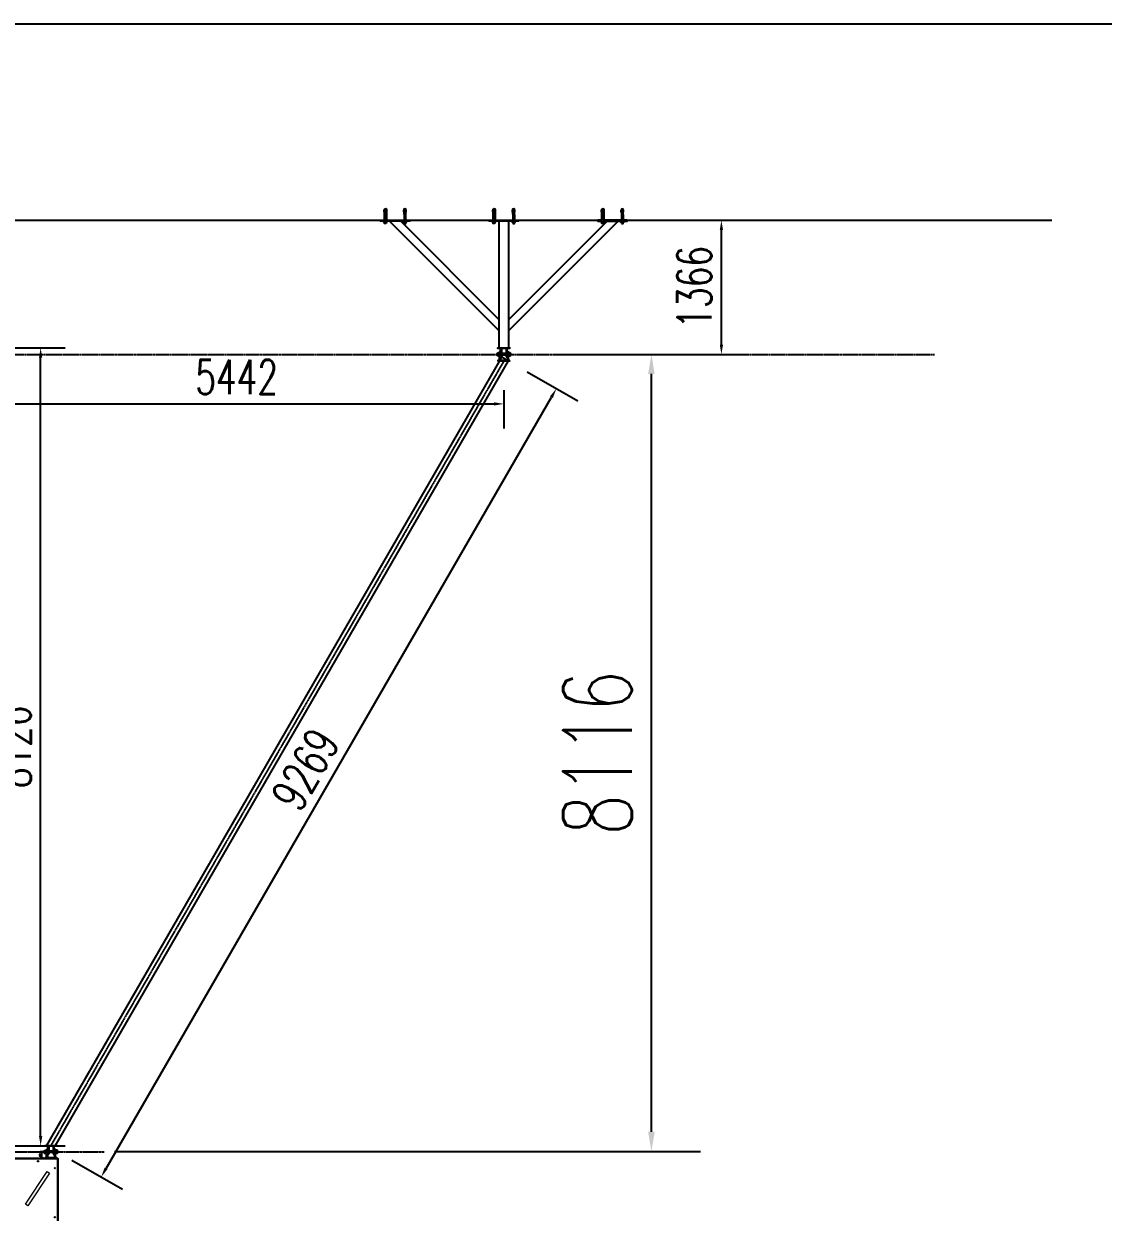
# Model space of a CAD drawing. Header units: millimetres. Extents: x -1690391 to -1305911, y 1095385 to 1536160.
# Drawn here: x -1614728 to -1603739, y 1208618 to 1220719 of the extents above; entities that cross this region are included whole.
import ezdxf

# ---------------------------------------------------------------- set-up
doc = ezdxf.new("R2010")
doc.units = ezdxf.units.MM
doc.header["$LTSCALE"] = 10
doc.linetypes.add('ACAD_ISO03W100', pattern=[30, 12, -18])
doc.linetypes.add('DOTE', pattern=[2.42, 2, -0.2, 0.02, -0.2])
doc.layers.get('0').update_dxf_attribs({"linetype": 'CONTINUOUS'})
doc.layers.get('DEFPOINTS').update_dxf_attribs({"linetype": 'CONTINUOUS'})
for name, color, linetype in [('DOTE', 1, 'CONTINUOUS'), ('PUB_DIM', 3, 'CONTINUOUS'), ('W-_ANTICOLLISION防撞措施', 6, 'CONTINUOUS'), ('W-float bowl浮筒', 253, 'CONTINUOUS'), ('W-FLOAT_BOWL浮筒', 253, 'CONTINUOUS'), ('W-MOUNTING固定方式', 5, 'CONTINUOUS'), ('W-STEEL_FRAME钢架', 3, 'CONTINUOUS')]:
    doc.layers.add(name, color=color, linetype=linetype)
doc.styles.add('STANDARD_T3', font='simplex.shx', dxfattribs={"width": 0.7, "bigfont": 'gbcbig.shx'})
doc.dimstyles.new('W&&100', dxfattribs={"dimtxt": 350, "dimasz": 100, "dimexe": 250, "dimexo": 300, "dimgap": 100, "dimtad": 1, "dimdec": 0, "dimzin": 0, "dimdsep": 46, "dimtxsty": 'STANDARD_T3', "dimcen": 0.09, "dimclrd": 1, "dimclre": 1, "dimclrt": 7, "dimazin": 2, "dimtfac": 1, "dimtdec": 0, "dimtix": 1, "dimtmove": 2, "dimatfit": 3, "dimfxl": 100, "dimtolj": 1, "dimtzin": 0, "dimarcsym": 0})
doc.dimstyles.new('W&&200', dxfattribs={"dimtxt": 700, "dimasz": 200, "dimexe": 500, "dimexo": 600, "dimgap": 200, "dimtad": 1, "dimdec": 0, "dimzin": 0, "dimdsep": 46, "dimtxsty": 'STANDARD_T3', "dimcen": 0.09, "dimclrd": 1, "dimclre": 1, "dimclrt": 7, "dimazin": 2, "dimtfac": 1, "dimtdec": 0, "dimtix": 1, "dimtmove": 2, "dimatfit": 3, "dimfxl": 100, "dimtolj": 1, "dimtzin": 0, "dimarcsym": 0})
doc.dimstyles.new('W&&5', dxfattribs={"dimtxt": 17.5, "dimasz": 5, "dimexe": 12.5, "dimexo": 15, "dimgap": 5, "dimtad": 1, "dimdec": 0, "dimzin": 0, "dimdsep": 46, "dimtxsty": 'STANDARD_T3', "dimcen": 0.09, "dimclrd": 1, "dimclre": 1, "dimclrt": 7, "dimazin": 2, "dimtfac": 1, "dimtdec": 0, "dimtix": 1, "dimtmove": 2, "dimatfit": 3, "dimfxl": 100, "dimtolj": 1, "dimtzin": 0, "dimarcsym": 0})

# ---------------------------------------------------------------- blocks, each defined once
blk = doc.blocks.new('*D309')
at = {"layer": 'DEFPOINTS', "color": 0, "transparency": 16777216}
for p in [(-1615282, 1217419), (-1614556, 1217419, 0), (-1615282, 1209293, 0)]:
    blk.add_point(p, dxfattribs=at)
at = {"layer": 'W-STEEL_FRAME钢架', "color": 1, "lineweight": -2, "transparency": 16777216}
for p, q in [((-1614982, 1217419, 0), (-1614306, 1217419, 0)), ((-1614556, 1209393, 0), (-1614556, 1217319, 0)), ((-1614982, 1209293, 0), (-1614306, 1209293, 0))]:
    blk.add_line(p, q, dxfattribs=at)
at = {"layer": 'W-STEEL_FRAME钢架', "color": 1, "transparency": 16777216}
for points in [[(-1614573, 1217319, 0), (-1614540, 1217319, 0), (-1614556, 1217419, 0)], [(-1614573, 1209393, 0), (-1614540, 1209393, 0), (-1614556, 1209293, 0)]]:
    blk.add_solid(points, dxfattribs=at)
at = {"layer": 'W-STEEL_FRAME钢架', "color": 7, "transparency": 16777216, "insert": (-1614831, 1213356, 0), "char_height": 350, "attachment_point": 5, "rotation": 90, "style": 'STANDARD_T3'}
blk.add_mtext('\\A1;8126', dxfattribs=at)
blk = doc.blocks.new('*D300')
at = {"layer": 'DEFPOINTS', "color": 0, "transparency": 16777216}
for p in [(-1609798, 1217353, 0), (-1608338, 1217353), (-1614403, 1209237, 0)]:
    blk.add_point(p, dxfattribs=at)
at = {"layer": 'W-MOUNTING固定方式', "color": 1, "lineweight": -2, "transparency": 16777216}
for p, q in [((-1609198, 1217353), (-1607838, 1217353)), ((-1608338, 1209437), (-1608338, 1217153)), ((-1613803, 1209237), (-1607838, 1209237))]:
    blk.add_line(p, q, dxfattribs=at)
at = {"layer": 'W-MOUNTING固定方式', "color": 1, "transparency": 16777216}
for points in [[(-1608372, 1217153), (-1608305, 1217153), (-1608338, 1217353)], [(-1608372, 1209437), (-1608305, 1209437), (-1608338, 1209237)]]:
    blk.add_solid(points, dxfattribs=at)
at = {"layer": 'W-MOUNTING固定方式', "color": 7, "transparency": 16777216, "insert": (-1608888, 1213295), "char_height": 700, "attachment_point": 5, "rotation": 90, "style": 'STANDARD_T3'}
blk.add_mtext('\\A1;8116', dxfattribs=at)
blk = doc.blocks.new('*D307')
at = {"layer": 'DEFPOINTS', "color": 0, "transparency": 16777216}
for p in [(-1615282, 1217279), (-1609840, 1217289, 0), (-1609840, 1216848)]:
    blk.add_point(p, dxfattribs=at)
at = {"layer": 'W-STEEL_FRAME钢架', "color": 1, "lineweight": -2, "transparency": 16777216}
for p, q in [((-1615282, 1216979), (-1615282, 1216598)), ((-1609840, 1216989), (-1609840, 1216598)), ((-1615182, 1216848), (-1609940, 1216848))]:
    blk.add_line(p, q, dxfattribs=at)
at = {"layer": 'W-STEEL_FRAME钢架', "color": 1, "transparency": 16777216}
for points in [[(-1615182, 1216865), (-1615182, 1216832), (-1615282, 1216848)], [(-1609940, 1216865), (-1609940, 1216832), (-1609840, 1216848)]]:
    blk.add_solid(points, dxfattribs=at)
at = {"layer": 'W-STEEL_FRAME钢架', "color": 7, "transparency": 16777216, "insert": (-1612561, 1217123), "char_height": 350, "attachment_point": 5, "style": 'STANDARD_T3'}
blk.add_mtext('\\A1;5442', dxfattribs=at)
blk = doc.blocks.new('*D301')
at = {"layer": 'DEFPOINTS', "color": 0, "transparency": 16777216}
for p in [(-1607997, 1218719), (-1607626, 1218719), (-1608163, 1217352, 0)]:
    blk.add_point(p, dxfattribs=at)
at = {"layer": 'W-STEEL_FRAME钢架', "color": 1, "lineweight": -2, "transparency": 16777216}
for p, q in [((-1607697, 1218719), (-1607376, 1218719)), ((-1607626, 1217452), (-1607626, 1218619)), ((-1607863, 1217352), (-1607376, 1217352))]:
    blk.add_line(p, q, dxfattribs=at)
at = {"layer": 'W-STEEL_FRAME钢架', "color": 1, "transparency": 16777216}
for points in [[(-1607642, 1218619), (-1607609, 1218619), (-1607626, 1218719)], [(-1607642, 1217452), (-1607609, 1217452), (-1607626, 1217352)]]:
    blk.add_solid(points, dxfattribs=at)
at = {"layer": 'W-STEEL_FRAME钢架', "color": 7, "transparency": 16777216, "insert": (-1607901, 1218036), "char_height": 350, "attachment_point": 5, "rotation": 90, "style": 'STANDARD_T3'}
blk.add_mtext('\\A1;1366', dxfattribs=at)
blk = doc.blocks.new('M16膨胀螺栓')
at = {"layer": 'PUB_DIM'}
for p, q in [((-12, 12), (-16, 10)), ((-12, 12), (-8, 10)), ((-12, 12), (12, 12)), ((-8, 10), (0, 12)), ((0, 12), (8, 10)), ((12, 12), (8, 10)), ((12, 12), (16, 10)), ((-8, -84), (-12, -103)), ((-12, -103), (-12, -112)), ((-12, -112), (12, -112)), ((-10, -112), (-10, -112)), ((-5, -117), (5, -117)), ((-2, -107), (-4, -112)), ((-1, -84), (-2, -107)), ((1, -84), (2, -107)), ((2, -107), (4, -112)), ((8, -84), (12, -103)), ((10, -112), (10, -112)), ((12, -103), (12, -112)), ((0, -128), (-10, -123)), ((0, -128), (10, -123))]:
    blk.add_line(p, q, dxfattribs=at)
for points in [[(-16, 10), (16, 10), (16, 0), (-16, 0)], [(-8, 22), (8, 22), (8, -73), (-8, -73)], [(-10, -18), (10, -18), (10, -123), (-10, -123)], [(-8, -79), (8, -79), (8, -84), (-8, -84)]]:
    blk.add_lwpolyline(points, close=True, dxfattribs=at)
for centre, start, end in [((-5, -112), 180, 270), ((5, -112), 270, 0)]:
    blk.add_arc(centre, 5, start, end, dxfattribs=at)
blk = doc.blocks.new('*D302')
at = {"layer": 'DEFPOINTS', "color": 0, "transparency": 16777216}
for p in [(-1614497, 1209233), (-1614549, 1209167), (-1614511, 1209167)]:
    blk.add_point(p, dxfattribs=at)
at = {"layer": 'W-STEEL_FRAME钢架', "color": 1, "lineweight": -2, "transparency": 16777216}
for p, q in [((-1614512, 1209233), (-1614561, 1209233)), ((-1614549, 1209228), (-1614549, 1209172)), ((-1614526, 1209167), (-1614561, 1209167))]:
    blk.add_line(p, q, dxfattribs=at)
at = {"layer": 'W-STEEL_FRAME钢架', "color": 1, "transparency": 16777216}
for points in [[(-1614550, 1209228), (-1614548, 1209228), (-1614549, 1209233)], [(-1614550, 1209172), (-1614548, 1209172), (-1614549, 1209167)]]:
    blk.add_solid(points, dxfattribs=at)
at = {"layer": 'W-STEEL_FRAME钢架', "color": 7, "transparency": 16777216, "insert": (-1614563, 1209200), "char_height": 17.5, "attachment_point": 5, "rotation": 90, "style": 'STANDARD_T3'}
blk.add_mtext('\\A1;66', dxfattribs=at)
blk = doc.blocks.new('*D306')
at = {"layer": 'DEFPOINTS', "color": 0, "transparency": 16777216}
for p in [(-1609863, 1217326, 0), (-1609306, 1217004), (-1614498, 1209299, 0)]:
    blk.add_point(p, dxfattribs=at)
at = {"layer": 'W-STEEL_FRAME钢架', "color": 1, "lineweight": -2, "transparency": 16777216}
for p, q in [((-1609603, 1217176), (-1609089, 1216879)), ((-1613890, 1209064), (-1609356, 1216917)), ((-1614238, 1209149), (-1613724, 1208852))]:
    blk.add_line(p, q, dxfattribs=at)
at = {"layer": 'W-STEEL_FRAME钢架', "color": 1, "transparency": 16777216}
for points in [[(-1609370, 1216926), (-1609341, 1216909), (-1609306, 1217004)], [(-1613905, 1209072), (-1613876, 1209055), (-1613940, 1208977)]]:
    blk.add_solid(points, dxfattribs=at)
at = {"layer": 'W-STEEL_FRAME钢架', "color": 7, "transparency": 16777216, "insert": (-1611861, 1213128), "char_height": 350, "attachment_point": 5, "rotation": 60, "style": 'STANDARD_T3'}
blk.add_mtext('\\A1;9269', dxfattribs=at)
blk = doc.blocks.new('$matou$00000145')
at = {"layer": 'W-float bowl浮筒', "lineweight": 0}
for p, q in [((-600, -375), (-600, 375)), ((-575, 400), (575, 400)), ((-507, 370), (-493, 370)), ((-500, 377), (-500, 363)), ((-7, 370), (7, 370)), ((0, 377), (0, 363)), ((493, 370), (507, 370)), ((500, 377), (500, 363)), ((600, 375), (600, -375)), ((-577, 200), (-563, 200)), ((-570, 207), (-570, 193)), ((563, 200), (577, 200)), ((570, 207), (570, 193)), ((-577, -200), (-563, -200)), ((-570, -193), (-570, -207)), ((563, -200), (577, -200)), ((570, -193), (570, -207)), ((-500, -377), (-500, -363)), ((0, -377), (0, -363)), ((500, -377), (500, -363)), ((575, -400), (-575, -400)), ((-507, -370), (-493, -370)), ((-7, -370), (7, -370)), ((493, -370), (507, -370))]:
    blk.add_line(p, q, dxfattribs=at)
at = {"layer": 'W-float bowl浮筒', "lineweight": 0, "ltscale": 100}
for points in [[(-450, 316), (-117, 95), (-133, 70), (-467, 291)], [(450, 316), (117, 95), (133, 70), (467, 291)], [(-450, -316), (-117, -95), (-133, -70), (-467, -291)], [(450, -316), (117, -95), (133, -70), (467, -291)]]:
    blk.add_lwpolyline(points, close=True, dxfattribs=at)
at = {"layer": 'W-float bowl浮筒', "lineweight": 0}
for centre in [(-500, 370), (0, 370), (500, 370), (-570, 200), (570, 200), (-570, -200), (570, -200), (-500, -370), (0, -370), (500, -370)]:
    blk.add_circle(centre, 7, dxfattribs=at)
for centre, start, end in [((-575, 375), 90, 180), ((575, 375), 0, 90), ((-575, -375), 180, 270), ((575, -375), 270, 0)]:
    blk.add_arc(centre, 25, start, end, dxfattribs=at)
blk = doc.blocks.new('*U337')
at = {"layer": 'W-STEEL_FRAME钢架'}
blk.add_blockref('$matou$00000145', (0, 0), dxfattribs=at)
blk = doc.blocks.new('*U338')
at = {"layer": 'W-FLOAT_BOWL浮筒', "color": 0, "linetype": 'ByBlock', "lineweight": -2, "transparency": 16777216}
for p in [(0, 2200), (2200, 2200), (4400, 2200), (6600, 2200), (8800, 2200), (0, 1100), (2200, 1100), (4400, 1100), (6600, 1100), (8800, 1100), (0, 0), (2200, 0), (4400, 0), (6600, 0), (8800, 0)]:
    blk.add_blockref('*U337', p, dxfattribs=at)

msp = doc.modelspace()

# ---------------------------------------------------------------- linework, layer by layer
at = {"color": 4}
for p, q in [((-1609907.6, 1217351.6, 0), (-1609912.9, 1217351.6, 0)), ((-1609911.6, 1217359.6, 0), (-1609907.6, 1217359.6, 0)), ((-1609907.6, 1217343.6, 0), (-1609911.6, 1217343.6, 0)), ((-1614518.9, 1209232.6, 0), (-1614524.2, 1209232.6, 0)), ((-1614522.9, 1209240.6, 0), (-1614518.9, 1209240.6, 0)), ((-1614518.9, 1209224.6, 0), (-1614522.9, 1209224.6, 0))]:
    msp.add_line(p, q, dxfattribs=at)
for p, q in [((-1609895.6, 1217359, 0), (-1609904.9, 1217359, 0)), ((-1609904.9, 1217344.3, 0), (-1609895.6, 1217344.3, 0)), ((-1609890.2, 1217356.1, 0), (-1609895.6, 1217351.6, 0)), ((-1609890.2, 1217353, 0), (-1609895.6, 1217348.6, 0)), ((-1609790.1, 1217356.8, 0), (-1609784.7, 1217352.4, 0)), ((-1609790.1, 1217353.7, 0), (-1609784.7, 1217349.3, 0)), ((-1609784.7, 1217359.7, 0), (-1609775.4, 1217359.7, 0)), ((-1609775.4, 1217345, 0), (-1609784.7, 1217345, 0)), ((-1609772.7, 1217361.7, 0), (-1609772.7, 1217343, 0)), ((-1614506.9, 1209240, 0), (-1614516.2, 1209240, 0)), ((-1614516.2, 1209225.3, 0), (-1614506.9, 1209225.3, 0)), ((-1614501.5, 1209237.1, 0), (-1614506.9, 1209232.6, 0)), ((-1614501.5, 1209234, 0), (-1614506.9, 1209229.6, 0)), ((-1614401.4, 1209237.8, 0), (-1614396, 1209233.3, 0)), ((-1614401.4, 1209234.7, 0), (-1614396, 1209230.3, 0)), ((-1614396, 1209240.7, 0), (-1614386.7, 1209240.7, 0)), ((-1614386.7, 1209226, 0), (-1614396, 1209226, 0)), ((-1614384, 1209242.7, 0), (-1614384, 1209224, 0))]:
    msp.add_line(p, q)
at = {"color": 6, "linetype": 'ACAD_ISO03W100'}
for p, q in [((-1609794.1, 1217360.3, 0), (-1609886.2, 1217360.3, 0)), ((-1609794.1, 1217344.3, 0), (-1609886.2, 1217344.3, 0)), ((-1614405.4, 1209241.3, 0), (-1614497.5, 1209241.3, 0)), ((-1614405.4, 1209225.3, 0), (-1614497.5, 1209225.3, 0))]:
    msp.add_line(p, q, dxfattribs=at)
at = {"color": 2}
for p, q in [((-1609807.4, 1217352.3, 0), (-1609794.1, 1217352.3, 0)), ((-1614418.7, 1209233.3, 0), (-1614405.4, 1209233.3, 0))]:
    msp.add_line(p, q, dxfattribs=at)
for points in [[(-1627640.6, 1220718.8), (-1600183.5, 1220718.8)], [(-1627640.6, 1218718.8), (-1604262, 1218718.8)]]:
    msp.add_lwpolyline(points)
at = {"elevation": 0}
for points in [[(-1609912.9, 1217358.3), (-1609910.2, 1217361), (-1609910.2, 1217342.3), (-1609912.9, 1217345)], [(-1609907.6, 1217363), (-1609907.6, 1217359), (-1609907.6, 1217344.3), (-1609907.6, 1217340.3)], [(-1609780.2, 1217411.9), (-1609900.2, 1217411.9), (-1609900.2, 1217417.9), (-1609780.2, 1217417.9)], [(-1609876.2, 1217291.9), (-1609886.2, 1217292), (-1609886.2, 1217377), (-1609876.2, 1217376.9)], [(-1609863.2, 1217326.9), (-1609873.2, 1217326.9), (-1609873.2, 1217411.9), (-1609863.2, 1217411.9)], [(-1609817.1, 1217326.9), (-1609807.1, 1217327), (-1609807.1, 1217412), (-1609817.1, 1217411.9)], [(-1609804.1, 1217291.9), (-1609794.1, 1217292), (-1609794.1, 1217377), (-1609804.1, 1217376.9)], [(-1609772.7, 1217363.7), (-1609772.7, 1217359.7), (-1609772.7, 1217345), (-1609772.7, 1217341)], [(-1609780.2, 1217291.9), (-1609900.2, 1217291.9), (-1609900.2, 1217285.9), (-1609780.2, 1217285.9)], [(-1614524.2, 1209239.3), (-1614521.5, 1209242), (-1614521.5, 1209223.3), (-1614524.2, 1209226)], [(-1614518.9, 1209244), (-1614518.9, 1209240), (-1614518.9, 1209225.3), (-1614518.9, 1209221.3)], [(-1614391.5, 1209292.9), (-1614511.5, 1209292.9), (-1614511.5, 1209298.9), (-1614391.5, 1209298.9)], [(-1614487.5, 1209172.9), (-1614497.5, 1209173), (-1614497.5, 1209258), (-1614487.5, 1209257.9)], [(-1614474.5, 1209207.9), (-1614484.5, 1209207.9), (-1614484.5, 1209292.9), (-1614474.5, 1209292.9)], [(-1614428.4, 1209207.9), (-1614418.4, 1209208), (-1614418.4, 1209293), (-1614428.4, 1209292.9)], [(-1614415.4, 1209172.9), (-1614405.4, 1209173), (-1614405.4, 1209258), (-1614415.4, 1209257.9)], [(-1614384, 1209244.7), (-1614384, 1209240.7), (-1614384, 1209226), (-1614384, 1209222)], [(-1614391.5, 1209172.9), (-1614511.5, 1209172.9), (-1614511.5, 1209166.9), (-1614391.5, 1209166.9)]]:
    msp.add_lwpolyline(points, close=True, dxfattribs=at)
for points in [[(-1609910.2, 1217361), (-1609907.6, 1217361), (-1609907.6, 1217342.3), (-1609910.2, 1217342.3)], [(-1609890.2, 1217333.6), (-1609890.2, 1217371), (-1609886.2, 1217371), (-1609886.2, 1217333.6), (-1609890.2, 1217333.6), (-1609890.2, 1217335)], [(-1609790.1, 1217334.4), (-1609790.1, 1217371.7), (-1609794.1, 1217371.7), (-1609794.1, 1217334.4), (-1609790.1, 1217334.4), (-1609790.1, 1217335.7)], [(-1614521.5, 1209242), (-1614518.9, 1209242), (-1614518.9, 1209223.3), (-1614521.5, 1209223.3)], [(-1614501.5, 1209214.6), (-1614501.5, 1209252), (-1614497.5, 1209252), (-1614497.5, 1209214.6), (-1614501.5, 1209214.6), (-1614501.5, 1209216)], [(-1614401.4, 1209215.3), (-1614401.4, 1209252.7), (-1614405.4, 1209252.7), (-1614405.4, 1209215.3), (-1614401.4, 1209215.3), (-1614401.4, 1209216.7)]]:
    msp.add_lwpolyline(points, dxfattribs=at)
for points in [[(-1609904.9, 1217367), (-1609895.6, 1217367), (-1609895.6, 1217365.6), (-1609890.2, 1217365.6), (-1609890.2, 1217337.6), (-1609895.6, 1217337.6), (-1609895.6, 1217365.6), (-1609895.6, 1217336.3), (-1609904.9, 1217336.3, -0.6666667), (-1609904.9, 1217344.3, -0.3636364), (-1609904.9, 1217359, -0.6666667)], [(-1609775.4, 1217367.7), (-1609784.7, 1217367.7), (-1609784.7, 1217366.4), (-1609790.1, 1217366.4), (-1609790.1, 1217338.4), (-1609784.7, 1217338.4), (-1609784.7, 1217366.4), (-1609784.7, 1217337), (-1609775.4, 1217337, 0.6666667), (-1609775.4, 1217345, 0.3636364), (-1609775.4, 1217359.7, 0.6666667)], [(-1614516.2, 1209248), (-1614506.9, 1209248), (-1614506.9, 1209246.6), (-1614501.5, 1209246.6), (-1614501.5, 1209218.6), (-1614506.9, 1209218.6), (-1614506.9, 1209246.6), (-1614506.9, 1209217.3), (-1614516.2, 1209217.3, -0.6666667), (-1614516.2, 1209225.3, -0.3636364), (-1614516.2, 1209240, -0.6666667)], [(-1614386.7, 1209248.7), (-1614396, 1209248.7), (-1614396, 1209247.3), (-1614401.4, 1209247.3), (-1614401.4, 1209219.3), (-1614396, 1209219.3), (-1614396, 1209247.3), (-1614396, 1209218), (-1614386.7, 1209218, 0.6666667), (-1614386.7, 1209226, 0.3636364), (-1614386.7, 1209240.7, 0.6666667)]]:
    msp.add_lwpolyline(points, format="xyb", close=True, dxfattribs=at)
at = {"layer": 'DOTE', "linetype": 'DOTE'}
for p, q in [((-1622148.2, 1217352.4, 0), (-1605456.5, 1217352.4, 0)), ((-1617543.5, 1209232.9), (-1613911, 1209232.9))]:
    msp.add_line(p, q, dxfattribs=at)
at = {"layer": 'DOTE', "linetype": 'DOTE', "ltscale": 0.02}
for p, q in [((-1609858, 1217335, 0), (-1614469.3, 1209348, 0)), ((-1609840.2, 1217285.9, 0), (-1614451.5, 1209298.9, 0))]:
    msp.add_line(p, q, dxfattribs=at)
at = {"layer": 'W-_ANTICOLLISION防撞措施', "flags": 128}
msp.add_lwpolyline([(-1627381.8, 1205167.1), (-1617381.8, 1205167.1), (-1617381.8, 1209166.9), (-1614381.8, 1209166.9), (-1614381.8, 1205167.1), (-1604381.8, 1205167.1), (-1604381.8, 1203167.1), (-1614381.8, 1203167.1), (-1614381.8, 1193167.1), (-1604381.8, 1193167.1), (-1604381.8, 1191167.1), (-1614381.8, 1191167.1), (-1614381.8, 1181166.9), (-1604381.8, 1181166.9), (-1604381.8, 1179166.9), (-1627381.8, 1179166.9), (-1627381.8, 1181166.9), (-1617381.8, 1181166.9), (-1617381.8, 1191167.1), (-1627381.8, 1191167.1), (-1627381.8, 1193167.1), (-1617381.8, 1193167.1), (-1617381.8, 1203167.1), (-1627381.8, 1203167.1)], close=True, dxfattribs=at)
at = {"layer": 'W-MOUNTING固定方式'}
msp.add_line((-1609783.6, 1218708.7, 0), (-1609896.8, 1218708.7, 0), dxfattribs=at)
at = {"layer": 'W-MOUNTING固定方式', "elevation": 0}
for points in [[(-1609790.2, 1218708.7), (-1609890.2, 1218708.7), (-1609890.2, 1217417.9), (-1609790.2, 1217417.9)], [(-1609794, 1217285.9), (-1609886.4, 1217285.9), (-1614497.7, 1209298.9), (-1614405.3, 1209298.9)]]:
    msp.add_lwpolyline(points, close=True, dxfattribs=at)
at = {"layer": 'W-STEEL_FRAME钢架'}
msp.add_line((-1609794, 1217285.9, 0), (-1609863.3, 1217325.9, 0), dxfattribs=at)
at = {"layer": 'W-STEEL_FRAME钢架', "elevation": 0}
for points in [[(-1611096.8, 1218718.7), (-1610796.8, 1218718.7), (-1610796.8, 1218708.7), (-1611096.8, 1218708.7)], [(-1609990.2, 1218718.7), (-1609690.2, 1218718.7), (-1609690.2, 1218708.7), (-1609990.2, 1218708.7)], [(-1608583.6, 1218718.7), (-1608883.6, 1218718.7), (-1608883.6, 1218708.7), (-1608583.6, 1218708.7)], [(-1609886.2, 1217360.3), (-1609794.1, 1217360.3), (-1609794.1, 1217344.3), (-1609886.2, 1217344.3)], [(-1614497.5, 1209241.3), (-1614405.4, 1209241.3), (-1614405.4, 1209225.3), (-1614497.5, 1209225.3)]]:
    msp.add_lwpolyline(points, close=True, dxfattribs=at)
for points in [[(-1609890.2, 1217708.7), (-1610890.2, 1218708.7), (-1611003.3, 1218708.7), (-1609890.2, 1217595.6)], [(-1609790.2, 1217708.7), (-1608790.2, 1218708.7), (-1608677.1, 1218708.7), (-1609790.2, 1217595.6)]]:
    msp.add_lwpolyline(points, dxfattribs=at)
at = {"layer": 'W-STEEL_FRAME钢架'}
msp.add_lwpolyline([(-1617381.8, 1199166.9), (-1614381.8, 1199166.9), (-1614381.8, 1209166.9), (-1617381.8, 1209166.9)], close=True, dxfattribs=at)

# ---------------------------------------------------------------- block references
at = {"layer": 'PUB_DIM', "rotation": 179.7425230844204}
for p in [(-1611046.7, 1218708.7, 0), (-1609940.2, 1218708.7, 0), (-1608833.6, 1218708.7, 0)]:
    msp.add_blockref('M16膨胀螺栓', p, dxfattribs=at)
at = {"layer": 'PUB_DIM', "xscale": -1, "rotation": 180.2574769155796}
for p in [(-1610846.8, 1218708.7, 0), (-1609740.2, 1218708.7, 0), (-1608633.7, 1218708.7, 0)]:
    msp.add_blockref('M16膨胀螺栓', p, dxfattribs=at)
at = {"layer": 'W-FLOAT_BOWL浮筒', "rotation": 90}
msp.add_blockref('*U338', (-1614781.8, 1199766.9), dxfattribs=at)

# ---------------------------------------------------------------- dimensions: what is measured, and where the dimension line sits
at = {"layer": 'W-MOUNTING固定方式'}
dim = msp.add_linear_dim(base=(-1608338.3, 1217353), p1=(-1614402.7, 1209237.3, 0), p2=(-1609798.2, 1217353, 0), angle=90, dimstyle='W&&200', dxfattribs=at)
dim.commit()
dim.dimension.update_dxf_attribs({"geometry": '*D300', "text_midpoint": (-1608888.3, 1213295.2)})
at = {"layer": 'W-STEEL_FRAME钢架'}
for base, p1, p2, dimstyle, picture, middle in [((-1607625.6, 1218718.8), (-1608163.1, 1217352.4, 0), (-1607996.7, 1218718.8), 'W&&100', '*D301', (-1607900.6, 1218035.6)), ((-1614556.4, 1217418.8, 0), (-1615281.8, 1209292.9, 0), (-1615281.8, 1217418.8), 'W&&100', '*D309', (-1614831.4, 1213355.8, 0)), ((-1614548.9, 1209166.9), (-1614497.5, 1209233.3), (-1614511.5, 1209166.9), 'W&&5', '*D302', (-1614562.7, 1209200.1))]:
    dim = msp.add_linear_dim(base=base, p1=p1, p2=p2, angle=90, dimstyle=dimstyle, dxfattribs=at)
    dim.commit()
    dim.dimension.update_dxf_attribs({"geometry": picture, "text_midpoint": middle})
dim = msp.add_linear_dim(base=(-1609840.2, 1216848.3), p1=(-1615281.8, 1217278.8), p2=(-1609840.2, 1217288.9, 0), dimstyle='W&&100', dxfattribs=at)
dim.commit()
dim.dimension.update_dxf_attribs({"geometry": '*D307', "text_midpoint": (-1612561, 1217123.3)})
dim = msp.add_aligned_dim(p1=(-1614497.7, 1209298.9, 0), p2=(-1609863.3, 1217325.9, 0), distance=-643.9, dimstyle='W&&100', dxfattribs=at)
dim.commit()
dim.dimension.update_dxf_attribs({"geometry": '*D306', "text_midpoint": (-1611861, 1213128)})

doc.saveas('drawing.dxf')
